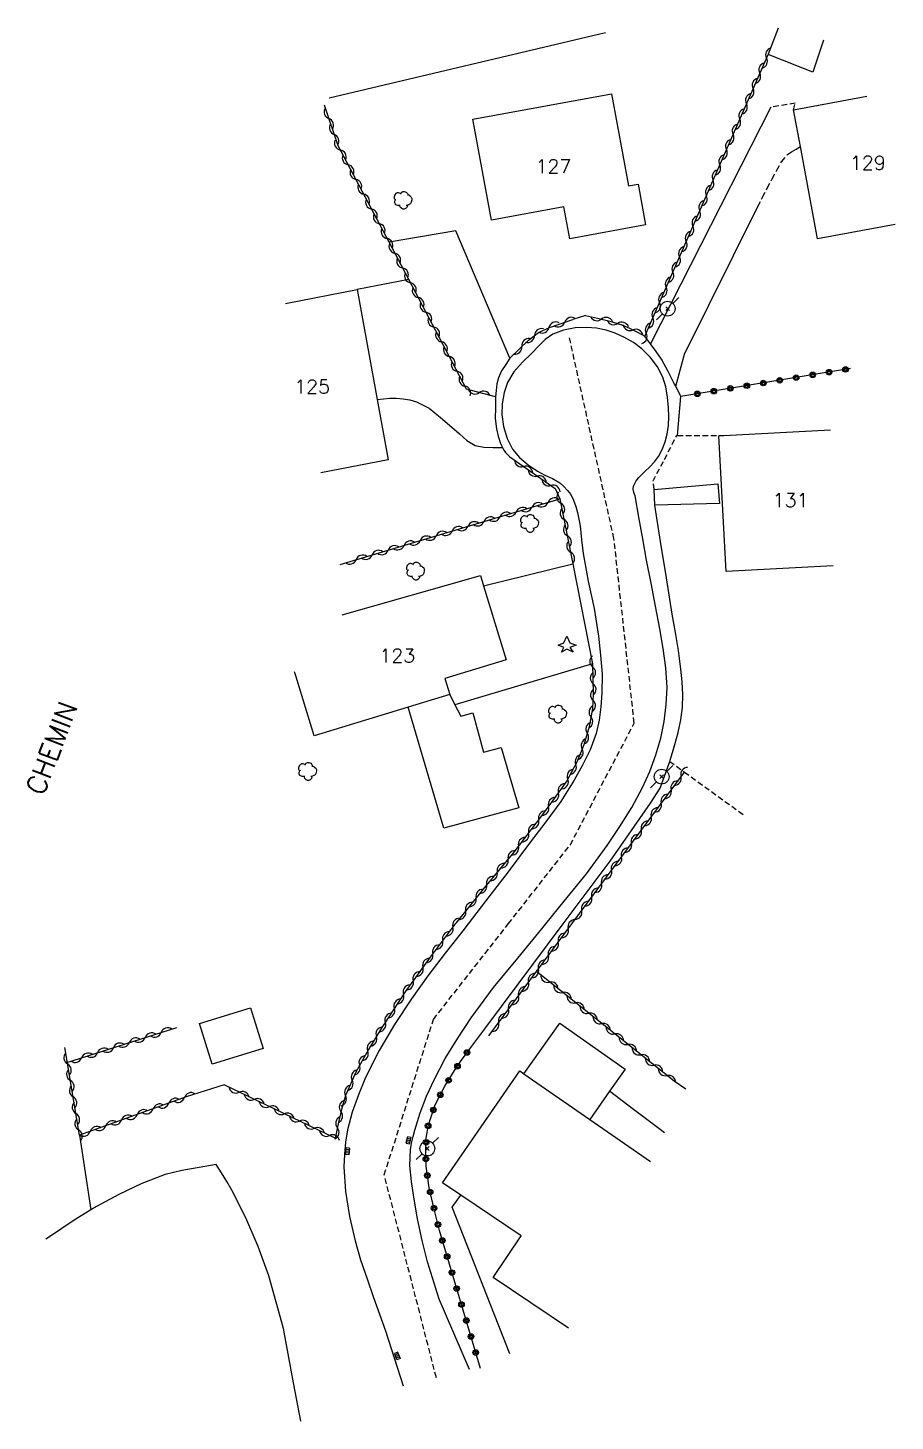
# Model space of a CAD drawing. Header units: millimetres. Extents: x 143000 to 143957, y 139149 to 140000.
# Drawn here: x 143879.4 to 143957.3, y 139626.3 to 139751.5 of the extents above; entities that cross this region are included whole.
import ezdxf
from ezdxf.enums import TextEntityAlignment as Align

# ---------------------------------------------------------------- set-up
doc = ezdxf.new("R2010")
doc.units = ezdxf.units.MM
doc.linetypes.add('DASHED', pattern=[0.75, 0.5, -0.25])
doc.layers.get('0').update_dxf_attribs({"linetype": 'CONTINUOUS'})
for name, color, linetype in [('W0001', 6, 'DASHED'), ('W0008', 7, 'CONTINUOUS'), ('W0017', 7, 'CONTINUOUS'), ('W0101', 7, 'CONTINUOUS'), ('W0104', 1, 'CONTINUOUS'), ('W0105', 7, 'CONTINUOUS'), ('W0112', 1, 'DASHED'), ('W0300', 7, 'CONTINUOUS'), ('W0303', 7, 'CONTINUOUS'), ('W0310', 3, 'CONTINUOUS'), ('W0323', 7, 'CONTINUOUS'), ('W0330', 7, 'CONTINUOUS'), ('W0401', 7, 'CONTINUOUS'), ('W0473', 7, 'CONTINUOUS'), ('W0989', 7, 'CONTINUOUS'), ('W0991', 7, 'CONTINUOUS')]:
    doc.layers.add(name, color=color, linetype=linetype)
doc.styles.get("Standard").update_dxf_attribs({"font": 'romans.shx', "width": 0.85})

# ---------------------------------------------------------------- blocks, each defined once
blk = doc.blocks.new('T473')
for p, q in [((-0.166667, 0.166667), (0.166667, -0.166667)), ((-0.166667, -0.166667), (0.166667, 0.166667)), ((0.500001, 0.500001), (1.000002, 1.000002)), ((-1.000002, -1.000002), (-0.500001, -0.500001))]:
    blk.add_line(p, q)
blk.add_ellipse((0, 0), major_axis=(0.471405, 0.471405), ratio=1, start_param=5.4977871438, end_param=11.780972451)
blk = doc.blocks.new('T300')
for p, q in [((-0.8, 0.51), (-0.86, 0.34)), ((-0.86, 0.34), (-0.86, 0.17)), ((-0.86, 0.17), (-0.74, 0.06)), ((-0.69, 0.63), (-0.8, 0.51)), ((-0.8, -0.06), (-0.74, 0.06)), ((-0.74, 0.06), (-0.69, 0.11)), ((-0.57, 0.69), (-0.69, 0.63)), ((-0.46, 0.69), (-0.57, 0.69)), ((-0.29, 0.63), (-0.46, 0.69)), ((-0.29, 0.63), (-0.17, 0.74)), ((-0.23, 0.57), (-0.29, 0.63)), ((-0.17, 0.74), (-0.06, 0.8)), ((-0.06, 0.8), (0.06, 0.8)), ((0.06, 0.8), (0.23, 0.74)), ((0.23, 0.74), (0.34, 0.63)), ((0.34, 0.63), (0.4, 0.51)), ((0.46, 0.46), (0.34, 0.46)), ((0.4, 0.51), (0.4, 0.46)), ((0.57, 0.4), (0.46, 0.46)), ((0.57, 0.4), (0.69, 0.29)), ((0.69, 0.29), (0.74, 0.17)), ((0.74, 0.06), (0.69, -0.17)), ((0.74, 0.17), (0.74, 0.06)), ((-0.8, -0.17), (-0.8, -0.06)), ((-0.8, -0.23), (-0.8, -0.17)), ((-0.74, -0.34), (-0.8, -0.23)), ((-0.69, -0.4), (-0.74, -0.34)), ((-0.51, -0.46), (-0.69, -0.4)), ((-0.4, -0.46), (-0.51, -0.46)), ((-0.4, -0.46), (-0.34, -0.46)), ((-0.34, -0.46), (-0.34, -0.4)), ((-0.34, -0.51), (-0.34, -0.46)), ((-0.29, -0.63), (-0.34, -0.51)), ((-0.17, -0.74), (-0.29, -0.63)), ((-0.06, -0.8), (-0.17, -0.74)), ((0.06, -0.8), (-0.06, -0.8)), ((0.17, -0.74), (0.06, -0.8)), ((0.23, -0.69), (0.17, -0.74)), ((0.29, -0.46), (0.23, -0.46)), ((0.29, -0.63), (0.23, -0.69)), ((0.46, -0.4), (0.29, -0.46)), ((0.34, -0.51), (0.29, -0.63)), ((0.34, -0.51), (0.34, -0.46)), ((0.57, -0.34), (0.46, -0.4)), ((0.63, -0.29), (0.57, -0.34)), ((0.69, -0.17), (0.63, -0.29))]:
    blk.add_line(p, q)
blk = doc.blocks.new('T303')
for p, q in [((-0.77, 0), (-0.28, 0.21)), ((-0.28, -0.21), (-0.77, 0)), ((-0.28, 0.21), (0, 0.83)), ((0, 0.83), (0.28, 0.21)), ((0.28, 0.21), (0.83, 0)), ((0.83, 0), (0.28, -0.21)), ((-0.49, -0.63), (-0.28, -0.21)), ((0, -0.35), (-0.49, -0.63)), ((0.56, -0.63), (0, -0.35)), ((0.28, -0.21), (0.56, -0.63))]:
    blk.add_line(p, q)
blk = doc.blocks.new('T401')
for p, q in [((-0.3, 0.3), (0, 0.3)), ((-0.3, -0.25), (-0.3, 0.3)), ((-0.3, 0.15), (0, 0.15)), ((-0.3, 0), (0, 0)), ((0, 0.3), (0, -0.25)), ((-0.3, -0.15), (0, -0.15)), ((-0.3, -0.25), (-0.3, -0.3)), ((-0.3, -0.3), (0, -0.3)), ((0, -0.3), (0, -0.25))]:
    blk.add_line(p, q)
blk = doc.blocks.new('t323o')
at = {"color": 0, "linetype": 'Continuous'}
for radius in [0.25, 0.15]:
    blk.add_circle((0, 0), radius, dxfattribs=at)
blk = doc.blocks.new('t310o')
at = {"color": 0, "linetype": 'Continuous'}
for centre, start, end in [((-0.5, 0.38), 216.8699, 323.1304), ((0.5, -0.37), 36.8699, 143.1303)]:
    blk.add_arc(centre, 0.625, start, end, dxfattribs=at)

msp = doc.modelspace()

# ---------------------------------------------------------------- linework, layer by layer
at = {"layer": 'W0001'}
for points in [[(143922.55, 139671), (143928.13, 139678.12), (143933.87, 139689.05), (143932.05, 139705.63), (143928.05, 139723.69)], [(143916.08, 139630.21), (143911.4, 139648.44), (143915.82, 139662.42), (143922.55, 139671)]]:
    msp.add_lwpolyline(points, dxfattribs=at)
at = {"layer": 'W0008'}
for points in [[(143933.95, 139709.48), (143933.88, 139709.69), (143933.81, 139709.89), (143933.78, 139710.09), (143933.82, 139710.34), (143933.92, 139710.59), (143934.05, 139710.83), (143934.28, 139711.12), (143934.55, 139711.39), (143934.83, 139711.65), (143935.26, 139712.09), (143935.68, 139712.53), (143936.05, 139713.01), (143936.39, 139713.64), (143936.65, 139714.32), (143936.84, 139715.02), (143936.96, 139715.8), (143936.98, 139716.61), (143936.95, 139717.4), (143936.87, 139718.34), (143936.72, 139719.26), (143936.45, 139720.14), (143935.95, 139721.08), (143935.3, 139721.95), (143934.54, 139722.7), (143933.81, 139723.25), (143933.01, 139723.72), (143932.17, 139724.09), (143931.35, 139724.36), (143930.48, 139724.54), (143929.62, 139724.61), (143928.57, 139724.57), (143927.51, 139724.38), (143926.54, 139724.01), (143925.87, 139723.52), (143925.25, 139722.92), (143924.66, 139722.3), (143923.84, 139721.48), (143923.06, 139720.62), (143922.48, 139719.67), (143922.17, 139718.75), (143922, 139717.76), (143921.97, 139716.79), (143922.12, 139715.7), (143922.44, 139714.63), (143922.93, 139713.66), (143923.56, 139712.91), (143924.33, 139712.26), (143925.16, 139711.68), (143925.83, 139711.33), (143926.53, 139711.02), (143927.17, 139710.63), (143927.54, 139710.32), (143927.87, 139709.97), (143928.16, 139709.59), (143928.42, 139709.08), (143928.61, 139708.53), (143928.78, 139707.98), (143929.02, 139706.77), (143929.14, 139705.53), (143929.27, 139704.29), (143929.74, 139701.81), (143930.26, 139699.34), (143930.66, 139696.85), (143930.85, 139695.16), (143930.98, 139693.45), (143930.97, 139691.75), (143930.88, 139690.52), (143930.71, 139689.3), (143930.45, 139688.1), (143929.92, 139686.66), (143929.23, 139685.27), (143928.48, 139683.91), (143927.27, 139682.01), (143925.91, 139680.18), (143924.54, 139678.37), (143922.54, 139675.69), (143920.49, 139673.04), (143918.93, 139671)], [(143925.92, 139671), (143927.57, 139673.03), (143929.57, 139675.49), (143931.45, 139678.04), (143932.59, 139679.74), (143933.67, 139681.47), (143934.62, 139683.27), (143935.26, 139684.71), (143935.82, 139686.19), (143936.26, 139687.7), (143936.56, 139689.2), (143936.75, 139690.73), (143936.83, 139692.26), (143936.72, 139694.01), (143936.46, 139695.76), (143936.16, 139697.51), (143935.79, 139699.57), (143935.38, 139701.62), (143934.98, 139703.68), (143934.63, 139705.61), (143934.29, 139707.55), (143933.95, 139709.48)], [(143918.93, 139671), (143918.45, 139670.38), (143916.88, 139668.36), (143915.32, 139666.34), (143913.84, 139664.26), (143912.33, 139661.97), (143910.93, 139659.62), (143909.72, 139657.18), (143909.07, 139655.65), (143908.5, 139654.08), (143908.08, 139652.48), (143907.91, 139651.39), (143907.81, 139650.28), (143907.77, 139649.17), (143907.9, 139646.94), (143908.28, 139644.71), (143908.78, 139642.52), (143909.27, 139640.8), (143909.85, 139639.1), (143910.43, 139637.41), (143911.5, 139634.41), (143913.1, 139629.47), (143913.1, 139629.47), (143913.1, 139629.47)], [(143919.07, 139630.96), (143919.07, 139630.96), (143916.33, 139637.28), (143916.33, 139637.28), (143915.29, 139640.63), (143914.81, 139642.55), (143914.38, 139644.48), (143914.06, 139646.43), (143913.86, 139647.85), (143913.71, 139649.27), (143913.75, 139650.68), (143913.85, 139651.28), (143913.99, 139651.88), (143914.14, 139652.47), (143914.62, 139654.01), (143915.21, 139655.51), (143915.87, 139656.98), (143916.88, 139658.89), (143918.01, 139660.74), (143919.21, 139662.55), (143921.23, 139665.29), (143923.4, 139667.93), (143925.56, 139670.56), (143925.92, 139671)]]:
    msp.add_lwpolyline(points, dxfattribs=at)
at = {"layer": 'W0017'}
for points in [[(143946.16, 139744.41), (143935.33, 139723.14)], [(143937.6, 139719.32), (143938.38, 139722.2), (143944.98, 139735.48)], [(143922.69, 139721.86), (143917.82, 139733.31), (143911.83, 139732.27)], [(143913.6, 139728.91), (143908.95, 139728.01)], [(143910.77, 139718.12), (143911.34, 139718.18), (143911.91, 139718.24), (143912.47, 139718.25), (143913.1, 139718.2), (143913.71, 139718.1), (143914.31, 139717.94), (143915.44, 139717.35), (143916.46, 139716.51), (143917.47, 139715.65), (143918.15, 139715.05), (143918.82, 139714.44), (143919.56, 139714), (143920.34, 139713.85), (143921.18, 139713.83), (143922.02, 139713.82)], [(143920.32, 139701.4), (143928.36, 139703.36)], [(143930.13, 139694.37), (143917.75, 139690.69)], [(143936.58, 139652.21), (143935.95, 139652.71), (143933.81, 139654.33), (143931.66, 139655.95)]]:
    msp.add_lwpolyline(points, dxfattribs=at)
at = {"layer": 'W0101'}
msp.add_lwpolyline([(143931.84, 139745.62), (143933.36, 139737.34), (143934.22, 139737.49), (143934.89, 139733.82), (143928.08, 139732.57), (143927.55, 139735.44), (143921.04, 139734.24), (143919.37, 139743.33)], close=True, dxfattribs=at)
for points in [[(143948.2, 139744.16), (143954.77, 139745.39)], [(143957.33, 139733.87), (143950.36, 139732.57), (143948.82, 139740.87), (143948.2, 139744.16)], [(143902.52, 139726.75), (143908.95, 139728.01)], [(143908.95, 139728.01), (143910.77, 139718.12), (143911.76, 139712.71), (143905.71, 139711.53)], [(143951.75, 139703.17), (143942.13, 139702.67), (143941.49, 139714.88), (143941.93, 139714.9), (143951.53, 139715.4)], [(143907.6, 139698.78), (143920.04, 139702.33), (143920.32, 139701.4), (143922.35, 139694.74), (143916.85, 139693.06), (143917.29, 139691.61), (143913.55, 139690.47), (143905.1, 139687.89), (143903.45, 139693.31), (143903.34, 139693.66)], [(143921.19, 139639.23), (143923.71, 139642.96), (143918.28, 139646.63), (143916.64, 139647.74), (143923.6, 139657.78), (143923.96, 139657.53), (143929.88, 139653.42), (143935.32, 139649.65)], [(143927.95, 139634.67), (143921.19, 139639.23)]]:
    msp.add_lwpolyline(points, dxfattribs=at)
at = {"layer": 'W0104'}
for points in [[(143950.9, 139750.44), (143949.93, 139747.57), (143945.9, 139749.14), (143945.93, 139749.21), (143946.85, 139751.54)], [(143917.29, 139691.61), (143917.75, 139690.69), (143918.27, 139689.66), (143919.36, 139689.98), (143920.32, 139686.44), (143921.9, 139686.87), (143923.5, 139681.44), (143916.75, 139679.61), (143913.55, 139690.47)], [(143923.96, 139657.53), (143927.18, 139662.09), (143933.06, 139657.93), (143931.66, 139655.95), (143929.88, 139653.42)], [(143922.7, 139632.36), (143917.49, 139645.54), (143918.28, 139646.63)]]:
    msp.add_lwpolyline(points, dxfattribs=at)
msp.add_lwpolyline([(143895.94, 139658.38), (143894.8, 139662.05), (143899.36, 139663.46), (143900.5, 139659.79)], close=True, dxfattribs=at)
at = {"layer": 'W0105'}
msp.add_lwpolyline([(143935.67, 139710.05), (143941.39, 139710.55), (143941.55, 139708.79), (143935.71, 139708.65)], close=True, dxfattribs=at)
at = {"layer": 'W0112'}
for points in [[(143948.2, 139744.16), (143948.35, 139744.76), (143946.16, 139744.41)], [(143944.98, 139735.48), (143945.41, 139736.31), (143945.83, 139737.14), (143946.28, 139737.96), (143946.68, 139738.74), (143947.11, 139739.51), (143947.65, 139740.15), (143948.02, 139740.41), (143948.42, 139740.64), (143948.82, 139740.87)], [(143935.67, 139710.05), (143935.56, 139710.81), (143936.59, 139712.75), (143937.7, 139714.91), (143937.77, 139714.91), (143941.93, 139714.9)], [(143937.06, 139685.61), (143938.38, 139684.65), (143943.67, 139680.83)]]:
    msp.add_lwpolyline(points, dxfattribs=at)
at = {"layer": 'W0300'}
msp.add_lwpolyline([(143931.29, 139751.08), (143906.44, 139745.21)], dxfattribs=at)
at = {"layer": 'W0310'}
for points in [[(143929.48, 139725.68), (143930.58, 139725.44), (143931.69, 139725.19), (143932.76, 139724.86), (143933.46, 139724.54), (143934.15, 139724.18), (143934.83, 139723.82), (143945.93, 139749.21)], [(143921.39, 139718.38), (143918.8, 139719.06), (143913.6, 139728.91), (143911.83, 139732.27), (143907.26, 139740.94), (143906.01, 139744.59)], [(143922.69, 139721.86), (143923.53, 139722.67), (143924.36, 139723.47), (143925.27, 139724.15), (143926.24, 139724.62), (143927.29, 139724.97), (143928.34, 139725.33)], [(143922.69, 139712.97), (143926.76, 139710.13), (143927.19, 139709.2)], [(143907.43, 139703.31), (143927.19, 139709.2), (143928.36, 139703.36)], [(143930.13, 139694.37), (143930.16, 139693.03), (143930.19, 139691.69), (143930.11, 139690.36), (143929.81, 139688.72), (143929.34, 139687.1), (143928.72, 139685.54), (143927.8, 139683.86), (143926.68, 139682.27), (143925.54, 139680.7), (143923.04, 139677.44), (143920.4, 139674.28), (143917.83, 139671.07), (143917.77, 139671)], [(143928.26, 139671), (143938.38, 139684.65)], [(143917.77, 139671), (143915.52, 139668.01), (143913.27, 139664.9), (143911.19, 139661.69), (143909.98, 139659.7), (143908.83, 139657.68), (143907.91, 139655.57), (143907.55, 139654.31), (143907.26, 139653.03), (143906.97, 139651.74), (143897, 139656.52)], [(143920.8, 139660.93), (143925.08, 139666.71), (143928.26, 139671)], [(143937.47, 139656.86), (143925.08, 139666.71)], [(143882.76, 139658.51), (143892.75, 139661.68)], [(143893.59, 139655.45), (143884, 139652.01), (143882.68, 139659.89)]]:
    msp.add_lwpolyline(points, dxfattribs=at)
at = {"layer": 'W0323'}
for points in [[(143953.31, 139720.91), (143938.07, 139718.39)], [(143920.05, 139631.04), (143916.36, 139643.43), (143915.89, 139645.36), (143915.42, 139647.28), (143915.16, 139649.23), (143915.13, 139650.48), (143915.18, 139651.73), (143915.36, 139652.95), (143915.96, 139654.73), (143916.85, 139656.42), (143917.87, 139658.05), (143918.26, 139658.63), (143918.67, 139659.21), (143919.08, 139659.78)]]:
    msp.add_lwpolyline(points, dxfattribs=at)
at = {"layer": 'W0330'}
for points in [[(143929.48, 139725.68), (143928.34, 139725.33)], [(143938.07, 139718.39), (143937.6, 139719.32), (143937.5, 139719.52), (143936.93, 139720.65), (143936.31, 139721.75), (143935.83, 139722.45), (143935.33, 139723.14), (143934.83, 139723.82)], [(143922.69, 139721.86), (143922.32, 139721.28), (143921.95, 139720.7), (143921.66, 139720.08), (143921.53, 139719.53), (143921.46, 139718.95), (143921.39, 139718.38)], [(143921.39, 139718.38), (143921.39, 139717.41), (143921.38, 139716.44), (143921.49, 139715.49), (143921.64, 139714.83), (143921.84, 139714.18), (143922.02, 139713.82), (143922.14, 139713.59), (143922.31, 139713.38), (143922.5, 139713.17), (143922.69, 139712.97)], [(143937.77, 139714.91), (143938.07, 139718.39)], [(143936.87, 139685.03), (143937.06, 139685.61), (143937.1, 139685.72), (143937.32, 139686.41), (143937.53, 139687.11), (143937.82, 139688.21), (143938.05, 139689.33), (143938.2, 139690.46), (143938.23, 139691.61), (143938.17, 139692.76), (143938.07, 139693.91), (143937.86, 139695.56), (143937.57, 139697.2), (143937.29, 139698.84), (143936.76, 139702.11), (143936.24, 139705.38), (143935.71, 139708.65)], [(143928.36, 139703.36), (143930.13, 139694.37)], [(143927.48, 139671), (143931.7, 139676.65), (143935.34, 139681.85), (143936.2, 139683.2), (143936.87, 139685.03)], [(143919.08, 139659.78), (143920.53, 139661.68), (143927.48, 139671)], [(143897, 139656.52), (143893.59, 139655.45)], [(143938.52, 139656.15), (143937.47, 139656.86)], [(143884, 139652.01), (143885.03, 139645.29)], [(143896.28, 139649.37), (143894.75, 139649.1), (143893.21, 139648.83), (143891.71, 139648.47), (143889.59, 139647.68), (143887.54, 139646.69), (143885.54, 139645.6), (143885.03, 139645.29), (143883.43, 139644.32), (143881.38, 139642.94), (143880.98, 139642.65)], [(143903.89, 139626.31), (143903.25, 139629.75), (143902.33, 139634.62), (143901.02, 139639.37), (143900.05, 139642), (143898.96, 139644.59), (143897.69, 139647.08), (143897.23, 139647.85), (143896.76, 139648.61), (143896.28, 139649.37)]]:
    msp.add_lwpolyline(points, dxfattribs=at)

# ---------------------------------------------------------------- block references
at = {"layer": 'W0300', "rotation": 359.9999899820874}
for p in [(143913.14, 139736.03), (143924.51, 139706.99), (143914.26, 139702.7), (143927.03, 139689.85), (143904.56, 139684.7)]:
    msp.add_blockref('T300', p, dxfattribs=at)
at = {"layer": 'W0303', "rotation": 359.9999899820874}
msp.add_blockref('T303', (143927.81, 139696.04), dxfattribs=at)
at = {"layer": 'W0310'}
for p, rotation in [((143945.77, 139748.83), 66.37973927756319), ((143945.16, 139747.46), 66.37973927756319), ((143944.56, 139746.08), 66.37973927756319), ((143943.96, 139744.71), 66.37973927756319), ((143906.42, 139743.38), 108.9067616195656), ((143943.36, 139743.33), 66.37973927756319), ((143906.9, 139741.96), 108.9067616195656), ((143942.76, 139741.96), 66.37973927756319), ((143907.45, 139740.57), 117.8072895116736), ((143942.16, 139740.59), 66.37973927756319), ((143908.15, 139739.24), 117.8072895116736), ((143941.56, 139739.21), 66.37973927756319), ((143908.85, 139737.92), 117.8072895116736), ((143940.96, 139737.84), 66.37973927756319), ((143909.55, 139736.59), 117.8072895116736), ((143940.36, 139736.46), 66.37973927756319), ((143910.25, 139735.26), 117.8072895116736), ((143910.95, 139733.94), 117.8072895116736), ((143939.76, 139735.09), 66.37973927756319), ((143939.15, 139733.71), 66.37973927756319), ((143911.65, 139732.61), 117.8072895116736), ((143938.55, 139732.34), 66.37973927756319), ((143912.35, 139731.28), 117.8118801160275), ((143937.95, 139730.96), 66.37973927756319), ((143913.05, 139729.96), 117.8118801160275), ((143937.35, 139729.59), 66.37973927756319), ((143913.75, 139728.63), 117.8127166842001), ((143936.75, 139728.22), 66.37973927756319), ((143914.45, 139727.3), 117.8127166842001), ((143936.15, 139726.84), 66.37973927756319), ((143915.15, 139725.98), 117.8127166842001), ((143935.55, 139725.47), 66.37973927756319), ((143915.85, 139724.65), 117.8127166842001), ((143926.21, 139724.6), 25.33612228648404), ((143927.63, 139725.09), 18.68085194594699), ((143930.94, 139725.36), 347.5807443168073), ((143932.39, 139724.97), 342.6125366163203), ((143933.76, 139724.38), 332.3070942321067), ((143934.95, 139724.09), 66.37973927756319), ((143916.55, 139723.32), 117.8127166842001), ((143923.77, 139722.91), 43.94946163745732), ((143924.91, 139723.88), 37.01129360674473), ((143917.25, 139722), 117.8127166842001), ((143917.95, 139720.67), 117.8127166842001), ((143918.65, 139719.34), 117.8127166842001), ((143919.94, 139718.76), 165.1662350470765), ((143923.92, 139712.11), 325.0968441070445), ((143925.15, 139711.25), 325.0968441070445), ((143926.38, 139710.4), 325.0968441070445), ((143924.68, 139708.45), 16.6063130232484), ((143926.12, 139708.88), 16.6063130232484), ((143927.26, 139708.82), 281.3646273982018), ((143920.37, 139707.17), 16.6063130232484), ((143921.81, 139707.59), 16.6063130232484), ((143923.25, 139708.02), 16.6063130232484), ((143927.56, 139707.35), 281.3646273982018), ((143916.06, 139705.88), 16.6063130232484), ((143917.5, 139706.31), 16.6063130232484), ((143918.93, 139706.74), 16.6063130232484), ((143927.86, 139705.88), 281.3646273982018), ((143911.75, 139704.59), 16.6063130232484), ((143913.18, 139705.02), 16.6063130232484), ((143914.62, 139705.45), 16.6063130232484), ((143928.15, 139704.41), 281.3646273982018), ((143908.87, 139703.74), 16.6063130232484), ((143910.31, 139704.17), 16.6063130232484), ((143930.13, 139694.09), 271.3242750716865), ((143930.17, 139692.59), 271.3669776674385), ((143930.16, 139691.1), 266.6740991246094), ((143929.97, 139689.61), 259.5696125301517), ((143929.64, 139688.15), 253.719463220935), ((143929.19, 139686.72), 248.4782969678055), ((143928.61, 139685.34), 241.1747984854939), ((143927.89, 139684.02), 241.1747984854939), ((143938.08, 139684.26), 53.47064290550101), ((143927.05, 139682.78), 235.0587032551696), ((143937.19, 139683.05), 53.47064290550101), ((143926.17, 139681.56), 233.9444277401625), ((143936.3, 139681.85), 53.47064290550101), ((143925.28, 139680.36), 232.5275103463512), ((143935.4, 139680.64), 53.47064290550101), ((143924.37, 139679.17), 232.5275103463512), ((143934.51, 139679.44), 53.47064290550101), ((143923.46, 139677.98), 232.5275103463512), ((143933.62, 139678.23), 53.47064290550101), ((143922.52, 139676.81), 230.0767749414951), ((143932.73, 139677.03), 53.47064290550101), ((143921.55, 139675.66), 230.0767749414951), ((143931.83, 139675.82), 53.47064290550101), ((143920.59, 139674.51), 230.0767749414951), ((143930.94, 139674.62), 53.47064290550101), ((143919.65, 139673.34), 231.2488005834804), ((143930.05, 139673.41), 53.47064290550101), ((143918.71, 139672.17), 231.2488005834804), ((143929.15, 139672.21), 53.47064290550101), ((143917.56, 139670.71), 233.0229789595777), ((143927.94, 139670.57), 53.46891097881707), ((143916.65, 139669.51), 233.0229789595777), ((143927.05, 139669.36), 53.46891097881707), ((143915.75, 139668.32), 233.0229789595777), ((143926.16, 139668.16), 53.46891097881707), ((143914.87, 139667.1), 234.1065386126598), ((143925.26, 139666.95), 53.46891097881707), ((143913.99, 139665.89), 234.1065386126598), ((143924.37, 139665.75), 53.46308392104156), ((143926.25, 139665.77), 141.5216177896244), ((143913.12, 139664.67), 237.0489240116055), ((143923.48, 139664.54), 53.46308392104156), ((143927.43, 139664.84), 141.5216177896244), ((143912.3, 139663.41), 237.0489240116055), ((143922.58, 139663.34), 53.46308392104156), ((143928.6, 139663.91), 141.5216177896244), ((143929.78, 139662.97), 141.5216177896244), ((143911.49, 139662.15), 237.0489240116055), ((143921.69, 139662.13), 53.46308392104156), ((143930.95, 139662.04), 141.5216177896244), ((143889.91, 139660.78), 17.65699117944719), ((143891.34, 139661.24), 17.65699117944719), ((143910.69, 139660.88), 238.5926230392728), ((143932.13, 139661.11), 141.5216177896244), ((143885.62, 139659.42), 17.65699117944719), ((143887.05, 139659.87), 17.65699117944719), ((143888.48, 139660.33), 17.65699117944719), ((143909.91, 139659.59), 240.3498072388235), ((143933.3, 139660.17), 141.5216177896244), ((143934.47, 139659.24), 141.5216177896244), ((143882.93, 139658.41), 99.50977718250863), ((143884.19, 139658.96), 17.65699117944719), ((143909.17, 139658.29), 240.3498072388235), ((143935.65, 139658.31), 141.5216177896244), ((143883.18, 139656.93), 99.50977718250863), ((143908.51, 139656.95), 246.4746434409529), ((143936.82, 139657.37), 141.5216177896244), ((143883.43, 139655.45), 99.50977718250863), ((143898.35, 139655.87), 154.3898286975631), ((143907.91, 139655.57), 246.4746434409529), ((143883.68, 139653.97), 99.50977718250863), ((143890.61, 139654.38), 199.7537630776806), ((143892.02, 139654.89), 199.7537630776806), ((143893.43, 139655.4), 199.7537630776806), ((143899.71, 139655.23), 154.3898286975631), ((143901.06, 139654.58), 154.3898286975631), ((143907.5, 139654.13), 257.4098326356645), ((143883.92, 139652.49), 99.50977718250863), ((143887.78, 139653.37), 199.7537630776806), ((143889.19, 139653.87), 199.7537630776806), ((143902.41, 139653.93), 154.3898286975631), ((143903.77, 139653.28), 154.3898286975631), ((143907.18, 139652.67), 257.4523092797558), ((143884.96, 139652.35), 199.7537630776806), ((143886.37, 139652.86), 199.7537630776806), ((143905.12, 139652.63), 154.3898286975631), ((143906.47, 139651.98), 154.3898286975631)]:
    msp.add_blockref('t310o', p, dxfattribs=dict(at, rotation=rotation))
at = {"layer": 'W0323'}
for p, rotation in [((143945.47, 139719.61), 189.3681027496981), ((143946.95, 139719.86), 189.3681027496981), ((143948.43, 139720.1), 189.3681027496981), ((143949.91, 139720.35), 189.3681027496981), ((143951.39, 139720.59), 189.3681027496981), ((143952.87, 139720.84), 189.3681027496981), ((143939.55, 139718.64), 189.3681027496981), ((143941.03, 139718.88), 189.3681027496981), ((143942.51, 139719.13), 189.3681027496981), ((143943.99, 139719.37), 189.3681027496981), ((143918.83, 139659.44), 54.57559213489052), ((143917.98, 139658.21), 56.17453505896973), ((143917.18, 139656.94), 58.03583677017856), ((143916.44, 139655.64), 62.13846211674702), ((143915.81, 139654.28), 71.3326937635084), ((143915.34, 139652.85), 81.66651258985945), ((143915.16, 139651.37), 87.72032078876211), ((143915.14, 139649.87), 91.42064412947826), ((143915.27, 139648.38), 97.68743310518339), ((143915.52, 139646.9), 103.6576425055829), ((143915.87, 139645.44), 103.6576425055829), ((143916.22, 139643.98), 103.6644714675221), ((143916.62, 139642.54), 106.6035663202521), ((143917.05, 139641.1), 106.6035663202521), ((143917.48, 139639.66), 106.6035663202521), ((143917.91, 139638.22), 106.6035663202521), ((143918.34, 139636.79), 106.6035663202521), ((143918.77, 139635.35), 106.6035663202521), ((143919.2, 139633.91), 106.6035663202521), ((143919.62, 139632.47), 106.6035663202521)]:
    msp.add_blockref('t323o', p, dxfattribs=dict(at, rotation=rotation))
at = {"layer": 'W0401'}
for p, rotation in [((143913.73, 139651.53), 347.145864019792), ((143907.95, 139650.58), 174.8521223947401), ((143912.43, 139632.11), 200.4251839303466)]:
    msp.add_blockref('T401', p, dxfattribs=dict(at, rotation=rotation))
at = {"layer": 'W0473', "rotation": 359.9999899820874}
for p in [(143936.88, 139726.3), (143936.34, 139684.23), (143915.27, 139650.81)]:
    msp.add_blockref('T473', p, dxfattribs=at)

# ---------------------------------------------------------------- texts
at = {"layer": 'W0989'}
msp.add_text('CHEMIN', height=1.75, rotation=69.104, dxfattribs=at).set_placement((143880.75, 139682.44))
at = {"layer": 'W0991'}
for s, p in [('129', (143954.87, 139739.41)), ('127', (143926.6, 139739.09)), ('125', (143904.91, 139719.29)), ('131', (143947.93, 139709.09)), ('123', (143912.57, 139695.11))]:
    msp.add_text(s, height=1.25, dxfattribs=at).set_placement(p, align=Align.MIDDLE_CENTER)

doc.saveas('drawing.dxf')
